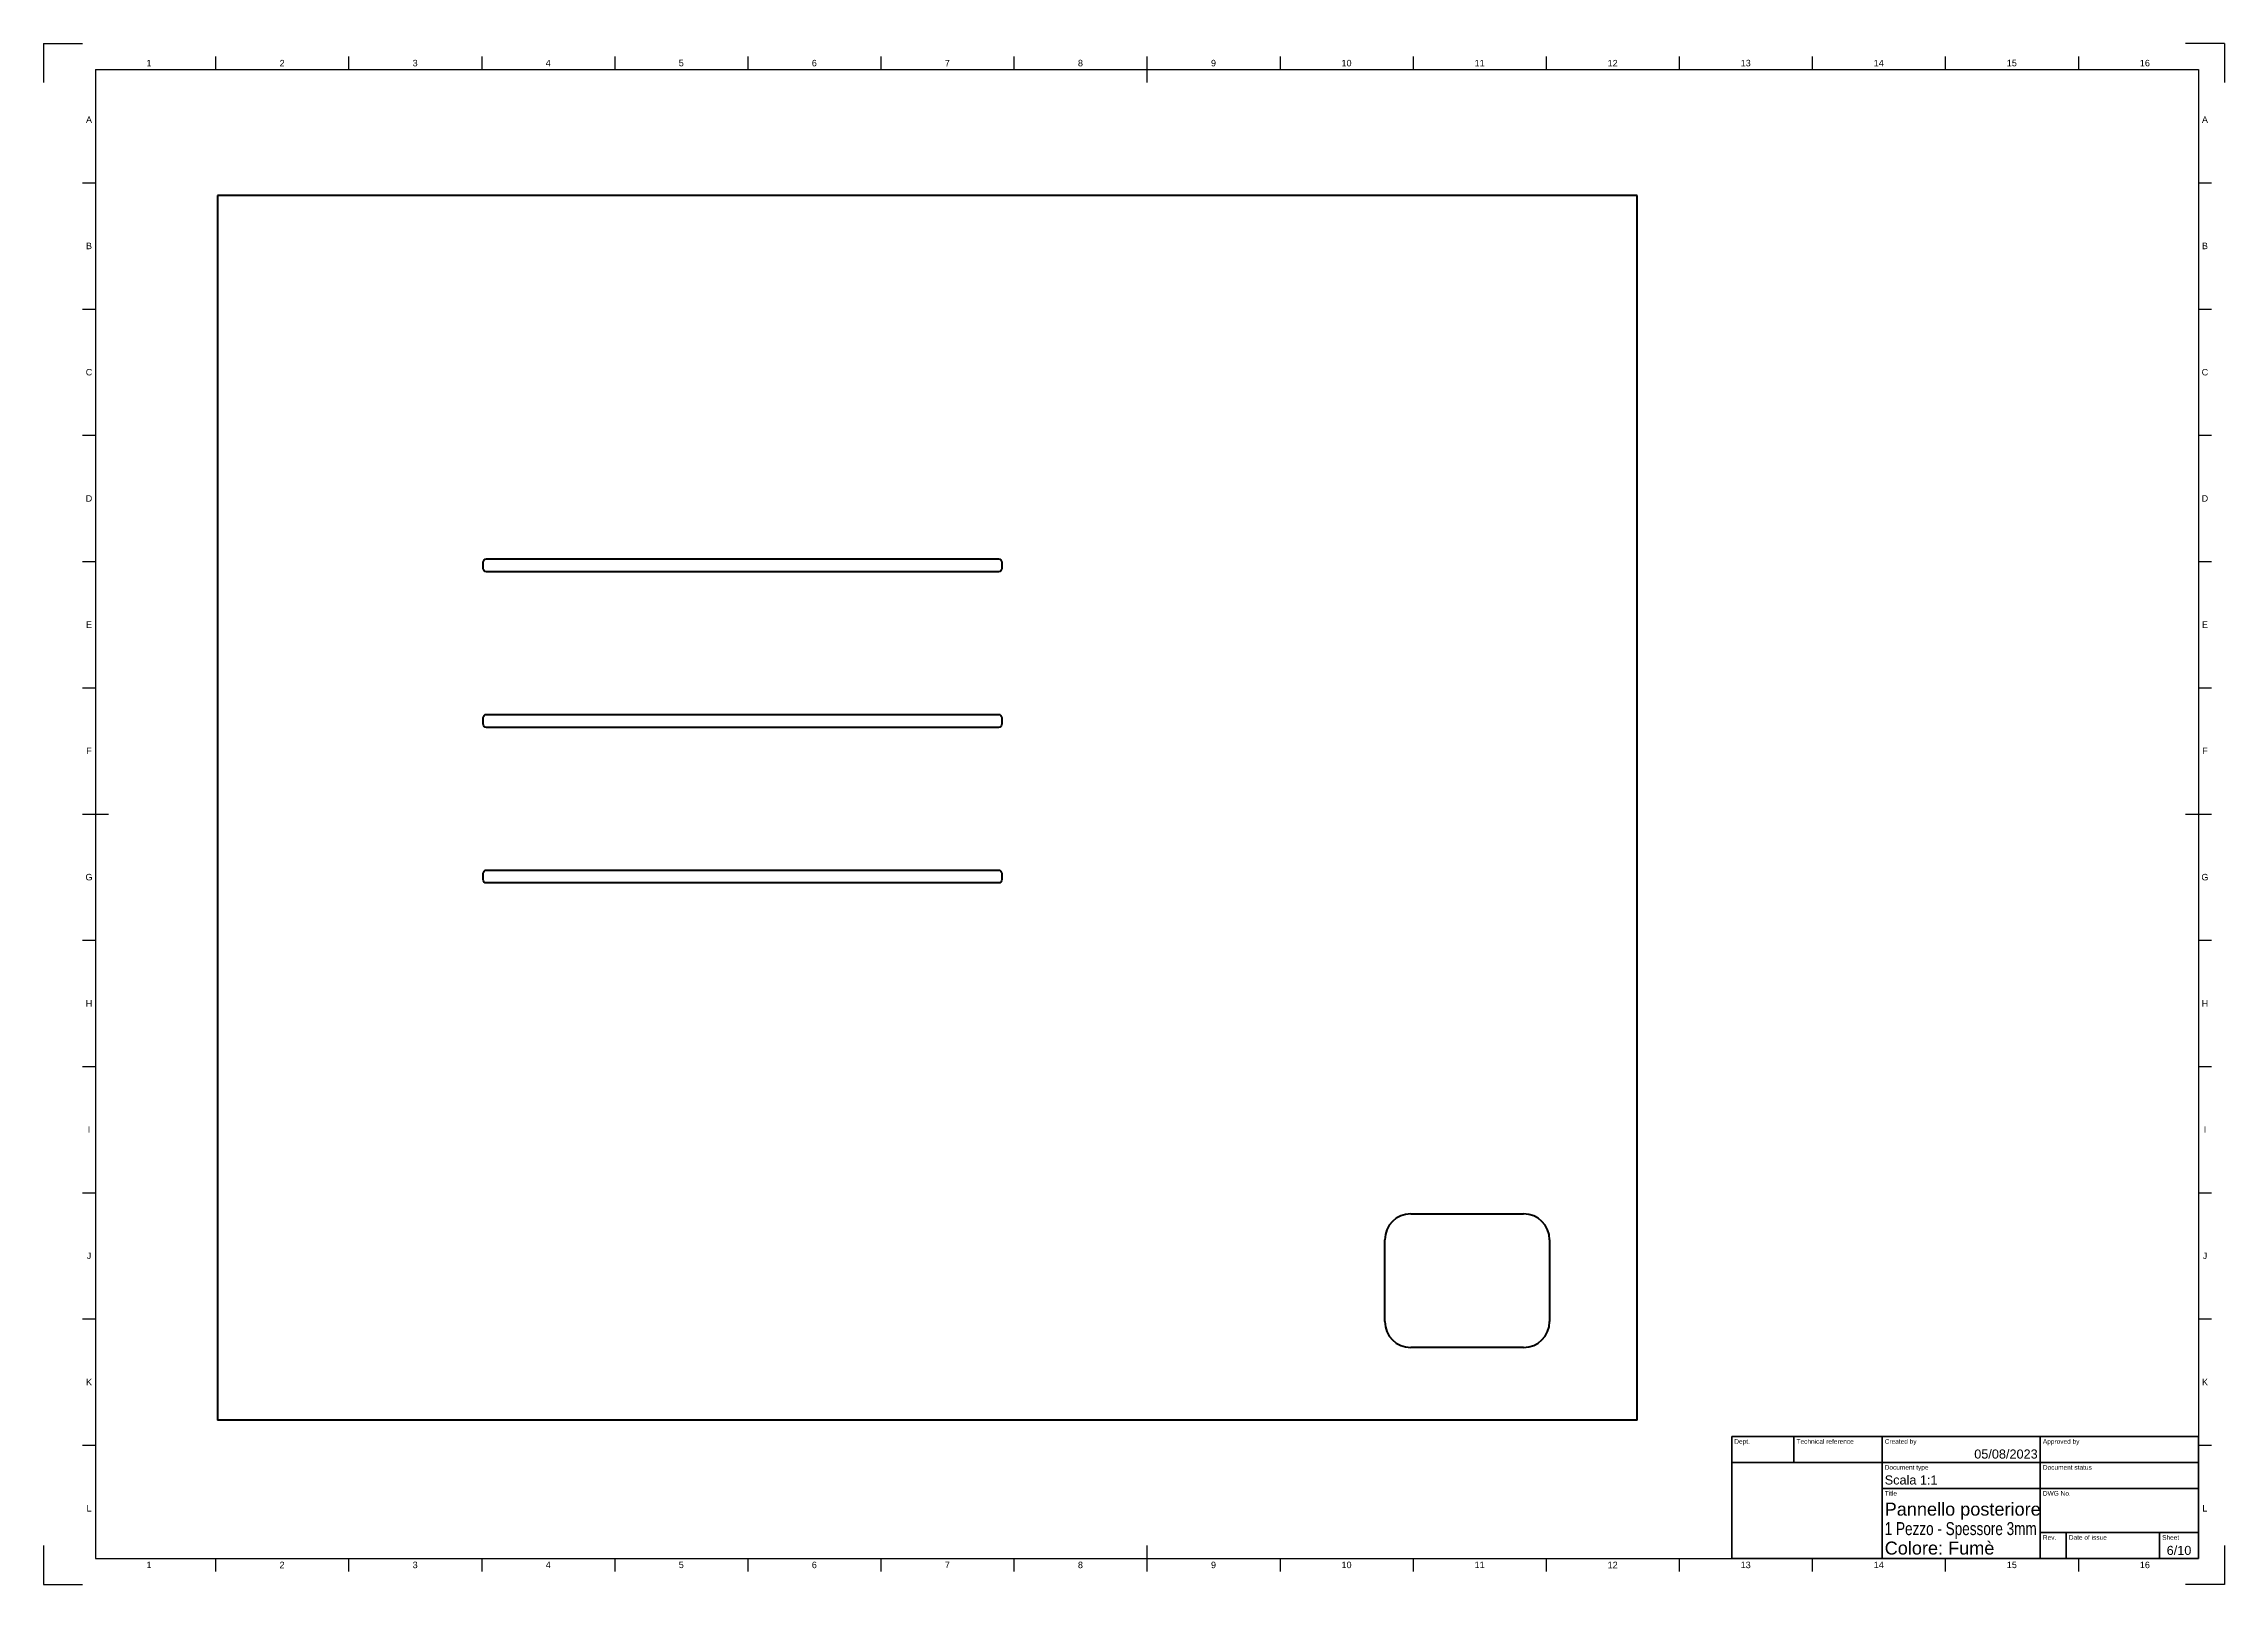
# Model space of a CAD drawing. Header units: millimetres. Extents: x 0 to 841, y 0 to 594.
import ezdxf
from ezdxf.enums import TextEntityAlignment as Align

# ---------------------------------------------------------------- set-up
doc = ezdxf.new("R2010")
doc.units = ezdxf.units.MM
doc.header["$LTSCALE"] = 0.75
for name, color, linetype, lineweight in [('BORDER', 7, 'Continuous', 25), ('TITLEBLOCK', 7, 'Continuous', 35), ('Visible', 7, 'Continuous', 50)]:
    doc.layers.add(name, color=color, linetype=linetype, lineweight=lineweight)
doc.styles.add('FusionTitle', font='arial.ttf')

# ---------------------------------------------------------------- blocks, each defined once
blk = doc.blocks.new('ISO_A1_SHEET')
at = {"layer": 'BORDER'}
for p, q in [((66.3125, 589), (66.3125, 584)), ((117.625, 589), (117.625, 584)), ((168.9375, 589), (168.9375, 584)), ((220.25, 589), (220.25, 584)), ((271.5625, 589), (271.5625, 584)), ((322.875, 589), (322.875, 584)), ((374.1875, 589), (374.1875, 584)), ((425.5, 589), (425.5, 579)), ((476.8125, 589), (476.8125, 584)), ((528.125, 589), (528.125, 584)), ((579.4375, 589), (579.4375, 584)), ((630.75, 589), (630.75, 584)), ((682.0625, 589), (682.0625, 584)), ((733.375, 589), (733.375, 584)), ((784.6875, 589), (784.6875, 584)), ((20, 584), (831, 584)), ((20, 584), (20, 10)), ((831, 584), (831, 10)), ((15, 540.333333), (20, 540.333333)), ((831, 540.333333), (836, 540.333333)), ((15, 491.666666), (20, 491.666666)), ((831, 491.666666), (836, 491.666666)), ((15, 443), (20, 443)), ((831, 443), (836, 443)), ((15, 394.333333), (20, 394.333333)), ((831, 394.333333), (836, 394.333333)), ((15, 345.666667), (20, 345.666667)), ((831, 345.666667), (836, 345.666667)), ((15, 297), (25, 297)), ((826, 297), (836, 297)), ((15, 248.333333), (20, 248.333333)), ((831, 248.333333), (836, 248.333333)), ((15, 199.666667), (20, 199.666667)), ((831, 199.666667), (836, 199.666667)), ((15, 151), (20, 151)), ((831, 151), (836, 151)), ((15, 102.333334), (20, 102.333334)), ((831, 102.333334), (836, 102.333334)), ((15, 53.666667), (20, 53.666667)), ((831, 53.666667), (836, 53.666667)), ((20, 10), (831, 10)), ((66.3125, 10), (66.3125, 5)), ((117.625, 10), (117.625, 5)), ((168.9375, 10), (168.9375, 5)), ((220.25, 10), (220.25, 5)), ((271.5625, 10), (271.5625, 5)), ((322.875, 10), (322.875, 5)), ((374.1875, 10), (374.1875, 5)), ((425.5, 15), (425.5, 5)), ((476.8125, 10), (476.8125, 5)), ((528.125, 10), (528.125, 5)), ((579.4375, 10), (579.4375, 5)), ((630.75, 10), (630.75, 5)), ((682.0625, 10), (682.0625, 5)), ((733.375, 10), (733.375, 5)), ((784.6875, 10), (784.6875, 5))]:
    blk.add_line(p, q, dxfattribs=at)
at = {"layer": 'Defpoints'}
for p, q in [((0, 594), (15, 594)), ((0, 594), (0, 579)), ((841, 594), (826, 594)), ((841, 594), (841, 579)), ((0, 15), (0, 0)), ((841, 15), (841, 0)), ((0, 0), (15, 0)), ((841, 0), (826, 0))]:
    blk.add_line(p, q, dxfattribs=at)
at = {"layer": 'BORDER', "style": 'FusionTitle'}
for s, p in [('1', (40.65625, 586.5)), ('2', (91.96875, 586.5)), ('3', (143.28125, 586.5)), ('4', (194.59375, 586.5)), ('5', (245.90625, 586.5)), ('6', (297.21875, 586.5)), ('7', (348.53125, 586.5)), ('8', (399.84375, 586.5)), ('9', (451.15625, 586.5)), ('10', (502.46875, 586.5)), ('11', (553.78125, 586.5)), ('12', (605.09375, 586.5)), ('13', (656.40625, 586.5)), ('14', (707.71875, 586.5)), ('15', (759.03125, 586.5)), ('16', (810.34375, 586.5)), ('A', (17.5, 564.666666)), ('A', (833.5, 564.666666)), ('B', (17.5, 516)), ('B', (833.5, 516)), ('C', (17.5, 467.333333)), ('C', (833.5, 467.333333)), ('D', (17.5, 418.666667)), ('D', (833.5, 418.666667)), ('E', (17.5, 370)), ('E', (833.5, 370)), ('F', (17.5, 321.333333)), ('F', (833.5, 321.333333)), ('G', (17.5, 272.666667)), ('G', (833.5, 272.666667)), ('H', (17.5, 224)), ('H', (833.5, 224)), ('I', (17.5, 175.333334)), ('I', (833.5, 175.333334)), ('J', (17.5, 126.666667)), ('J', (833.5, 126.666667)), ('K', (17.5, 78)), ('K', (833.5, 78)), ('L', (17.5, 29.333334)), ('L', (833.5, 29.333334)), ('1', (40.65625, 7.5)), ('2', (91.96875, 7.5)), ('3', (143.28125, 7.5)), ('4', (194.59375, 7.5)), ('5', (245.90625, 7.5)), ('6', (297.21875, 7.5)), ('7', (348.53125, 7.5)), ('8', (399.84375, 7.5)), ('9', (451.15625, 7.5)), ('10', (502.46875, 7.5)), ('11', (553.78125, 7.5)), ('12', (605.09375, 7.5)), ('13', (656.40625, 7.5)), ('14', (707.71875, 7.5)), ('15', (759.03125, 7.5)), ('16', (810.34375, 7.5))]:
    blk.add_text(s, height=2.5, dxfattribs=at).set_placement(p, align=Align.MIDDLE)
blk = doc.blocks.new('ISO_TITLEBLOCK')
at = {"layer": 'TITLEBLOCK'}
for p, q in [((0, 47), (-180, 47)), ((-180, 47), (-180, 0)), ((-156, 37), (-156, 47)), ((-122, 0), (-122, 47)), ((-61, 0), (-61, 47)), ((0, 0), (0, 47)), ((-180, 37), (0, 37)), ((-122, 27), (0, 27)), ((-61, 10), (0, 10)), ((-51, 0), (-51, 10)), ((-15, 0), (-15, 10)), ((-180, 0), (0, 0))]:
    blk.add_line(p, q, dxfattribs=at)
at = {"layer": 'TITLEBLOCK', "style": 'FusionTitle'}
for s, p in [('Dept.', (-179, 46)), ('Technical reference', (-155, 46)), ('Created by', (-121, 46)), ('Approved by', (-60, 46)), ('Document type', (-121, 36)), ('Document status', (-60, 36)), ('Title', (-121, 26)), ('DWG No.', (-60, 26)), ('Rev.', (-60, 9)), ('Date of issue', (-50, 9)), ('Sheet', (-14, 9))]:
    blk.add_text(s, height=1.8, dxfattribs=at).set_placement(p, align=Align.TOP_LEFT)
for tag, height, p in [('TECHNICAL_REFERENCE', 3.5, (-155, 42)), ('CREATED_BY', 3.5, (-121, 42)), ('APPROVED_BY', 3.5, (-60, 42)), ('DEPT', 3.5, (-179, 42)), ('DOCUMENT_TYPE', 3.5, (-121, 32)), ('DOCUMENT_STATUS', 3.5, (-60, 32)), ('TITLE_1', 5, (-121, 21.5)), ('TITLE_2', 5, (-121, 14)), ('TITLE_3', 5, (-121, 6.5)), ('DATE_OF_ISSUE', 3.5, (-50, 5))]:
    blk.add_attdef(tag, text='', height=height, dxfattribs=at).set_placement(p, align=Align.TOP_LEFT)
for tag, p in [('CREATED_DATE', (-62, 42)), ('APPROVED_DATE', (-0.99, 42))]:
    blk.add_attdef(tag, text='', height=3.5, dxfattribs=at).set_placement(p, align=Align.TOP_RIGHT)
for tag, height, p in [('DRAWING_NUMBER', 5, (-30.5, 19.75)), ('REV', 3.5, (-56, 4.85)), ('SHEET', 3.5, (-7.5, 4.85))]:
    blk.add_attdef(tag, text='', height=height, dxfattribs=at).set_placement(p, align=Align.TOP_CENTER)

msp = doc.modelspace()

# ---------------------------------------------------------------- linework, layer by layer
at = {"layer": 'Visible', "extrusion": (0, 1, 0)}
for p, q in [((614.501708, 535.402841), (67.001698, 535.402841)), ((67.001698, 535.402841), (67.001698, 63.30187)), ((614.501708, 63.30187), (614.501708, 535.402841)), ((170.801708, 395.402841), (368.201708, 395.402841)), ((169.501708, 391.702841), (169.501708, 394.102841)), ((368.201708, 390.402841), (170.801708, 390.402841)), ((369.501708, 394.102841), (369.501708, 391.702841)), ((169.501708, 331.702841), (169.501708, 334.102841)), ((170.801708, 335.402841), (368.201708, 335.402841)), ((368.201708, 330.402841), (170.801708, 330.402841)), ((369.501708, 334.102841), (369.501708, 331.702841)), ((169.501708, 271.702841), (169.501708, 274.102841)), ((170.801708, 275.402841), (368.201708, 275.402841)), ((368.201708, 270.402841), (170.801708, 270.402841)), ((369.501708, 274.102841), (369.501708, 271.702841)), ((527.250711, 142.840623), (570.752247, 142.840623)), ((517.250711, 101.340623), (517.250711, 132.840623)), ((580.752247, 132.840623), (580.752247, 101.340623)), ((570.752247, 91.340623), (527.250711, 91.340623)), ((614.501708, 63.30187), (67.001698, 63.30187))]:
    msp.add_line(p, q, dxfattribs=at)
at = {"layer": 'Visible', "extrusion": (1e-16, 0, -1)}
for centre, start, end in [((-170.801708, 394.102841), 0, 90), ((-368.201708, 394.102841), 90, 180), ((-170.801708, 391.702841), 270, 0), ((-368.201708, 391.702841), 180, 270), ((-170.801708, 334.102841), 0, 90), ((-170.801708, 331.702841), 270, 0), ((-368.201708, 334.102841), 90, 180), ((-368.201708, 331.702841), 180, 270), ((-170.801708, 274.102841), 0, 90), ((-170.801708, 271.702841), 270, 0), ((-368.201708, 274.102841), 90, 180), ((-368.201708, 271.702841), 180, 270)]:
    msp.add_arc(centre, 1.3, start, end, dxfattribs=at)
at = {"layer": 'Visible'}
for centre, start, end in [((527.250711, 132.840623), 90, 180), ((570.752247, 132.840623), 0, 90), ((527.250711, 101.340623), 180, 270), ((570.752247, 101.340623), 270, 0)]:
    msp.add_arc(centre, 10, start, end, dxfattribs=at)

# ---------------------------------------------------------------- block references
at = {"layer": 'BORDER'}
msp.add_blockref('ISO_A1_SHEET', (0, 0), dxfattribs=at)
at = {"layer": 'TITLEBLOCK'}
ref = msp.add_blockref('ISO_TITLEBLOCK', (831, 10), dxfattribs=at)
ref.add_attrib('TITLE_3', 'Colore: Fumè', dxfattribs={"height": 5, "style": 'FusionTitle'}).set_placement((710, 16.5), align=Align.TOP_LEFT)
ref.add_attrib('DOCUMENT_TYPE', 'Scala 1:1', dxfattribs={"height": 3.5, "style": 'FusionTitle'}).set_placement((710, 42), align=Align.TOP_LEFT)
ref.add_attrib('CREATED_DATE', '05/08/2023', dxfattribs={"height": 3.5, "style": 'FusionTitle'}).set_placement((769, 52), align=Align.TOP_RIGHT)
ref.add_attrib('SHEET', '6/10', dxfattribs={"height": 3.5, "style": 'FusionTitle'}).set_placement((823.5, 14.85), align=Align.TOP_CENTER)
ref.add_attrib('TITLE_2', '1 Pezzo - Spessore 3mm', dxfattribs={"height": 5, "style": 'FusionTitle', "width": 0.747855}).set_placement((710, 24), align=Align.TOP_LEFT)
ref.add_attrib('TITLE_1', 'Pannello posteriore', dxfattribs={"height": 5, "style": 'FusionTitle'}).set_placement((710, 31.5), align=Align.TOP_LEFT)

doc.saveas('drawing.dxf')
